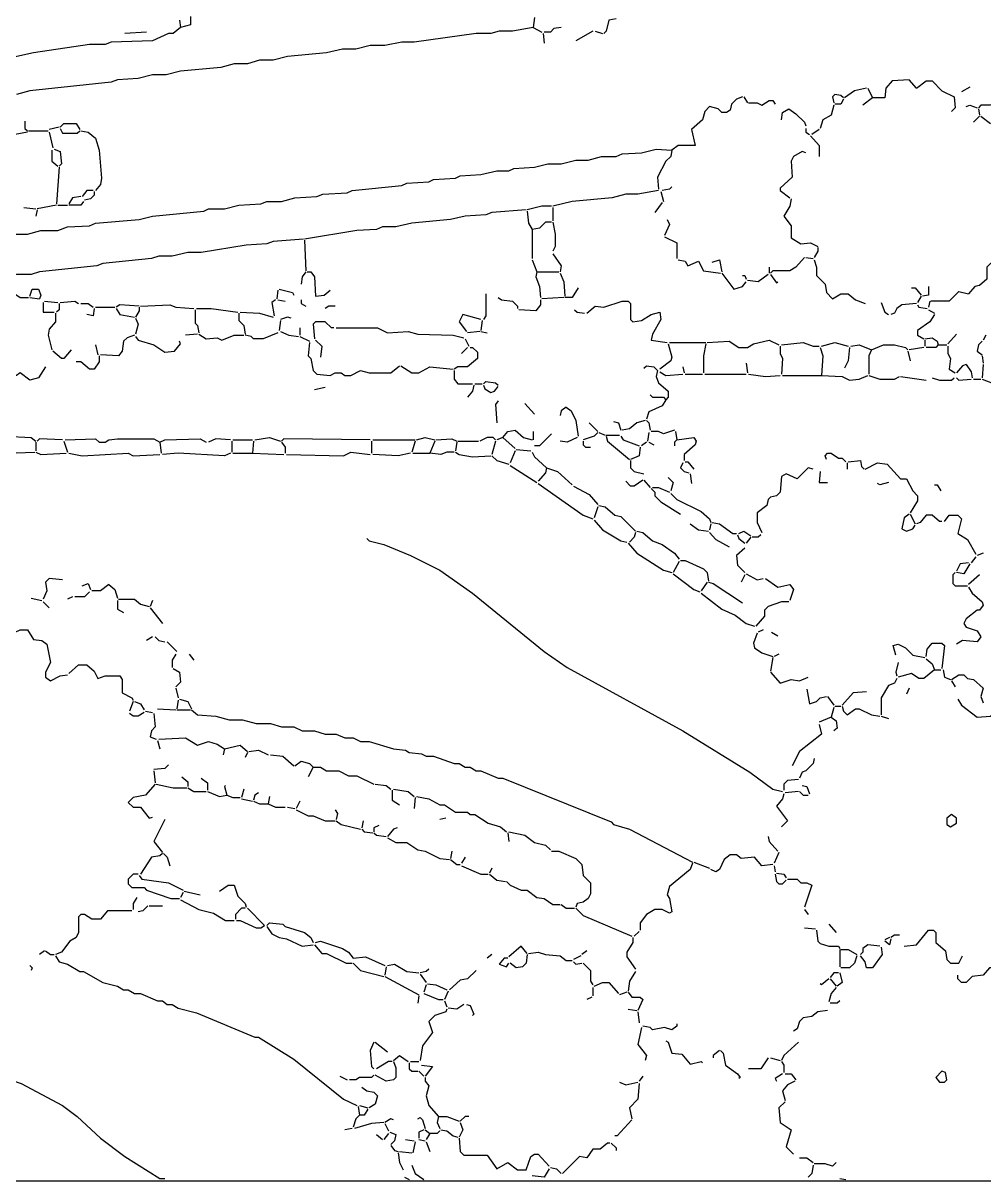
# Model space of a CAD drawing. Header units: millimetres. Extents: x 0 to 150953, y 0 to 85148.
# Drawn here: x 72177 to 95980, y 0 to 28669 of the extents above; entities that cross this region are included whole.
import ezdxf

# ---------------------------------------------------------------- set-up
doc = ezdxf.new("R2010")
doc.units = ezdxf.units.MM
doc.layers.add('ANNOTATION', color=3, linetype='Continuous')
doc.layers.add('LINEWORK', color=7, linetype='Continuous')

msp = doc.modelspace()

# ---------------------------------------------------------------- linework, layer by layer
at = {"layer": 'ANNOTATION'}
msp.add_lwpolyline([(0, 0), (150953, 0), (150953, 85148), (0, 85148)], close=True, dxfattribs=at)
at = {"layer": 'LINEWORK'}
for points in [[(76049, 28744), (76079, 28563)], [(76320, 28835), (76320, 28624), (76079, 28563)], [(84847, 28805), (84817, 28563)], [(86866, 28774), (86685, 28744), (86625, 28473), (86564, 28413)], [(76079, 28563), (75898, 28413), (75778, 28413), (75386, 28232), (74362, 28202), (74211, 28142), (73819, 28142), (72433, 27931), (71198, 27660), (70505, 27569), (70204, 27479), (69360, 27388), (68546, 27208), (68305, 27208), (66046, 26726), (63304, 26243), (62490, 26063), (62400, 25972)], [(84817, 28563), (84305, 28473), (83973, 28473), (83762, 28413), (83401, 28413), (81864, 28202), (81563, 28202), (81141, 28112), (80779, 28112), (80418, 28021), (80086, 28021), (79695, 27931), (78730, 27840), (78369, 27750), (78037, 27750), (77736, 27660), (77405, 27660), (77073, 27569), (76079, 27479), (75717, 27388), (75386, 27388), (75024, 27298), (74512, 27268), (74362, 27208), (72343, 26997), (72011, 26906)], [(75235, 28443), (74693, 28413)], [(84817, 28563), (85028, 28443)], [(85058, 28413), (85088, 28172)], [(85510, 28563), (85329, 28533), (85239, 28443), (85088, 28443)], [(86293, 28473), (85871, 28232)], [(86353, 28473), (86534, 28413)], [(94308, 27057), (94127, 27268), (93705, 27238), (93554, 27057), (93524, 26816), (93223, 26816)], [(94308, 27057), (94549, 27238), (94699, 27238), (94940, 26997), (95242, 26846), (95272, 26575), (95182, 26485)], [(101780, 27449), (100394, 27268), (100033, 27178), (99731, 27178), (99370, 27087), (99038, 27087), (98164, 26906), (97833, 26906), (97502, 26816), (96507, 26726), (96146, 26635), (95905, 26635), (95844, 26575)], [(93072, 27057), (92771, 26997), (92530, 26816)], [(93103, 27057), (93223, 26816)], [(95633, 27087), (95423, 26967)], [(89999, 26846), (89848, 26786), (89728, 26665), (89698, 26515), (89607, 26454), (89487, 26454), (89397, 26545), (89186, 26605), (89065, 26485), (89005, 26274), (88734, 26033), (88824, 25641), (88402, 25641), (88252, 25520)], [(90029, 26846), (90120, 26695)], [(90150, 26695), (90361, 26695), (90481, 26635), (90662, 26756), (90752, 26756), (90813, 26665)], [(92500, 26816), (92440, 26876), (92289, 26906), (92229, 26846), (92259, 26695)], [(92500, 26786), (92440, 26665), (92289, 26665)], [(93223, 26816), (92982, 26635)], [(90963, 26274), (90993, 26454), (91144, 26545), (91325, 26424), (91536, 26213), (91566, 26123)], [(92259, 26635), (92199, 26394), (91988, 26274), (91927, 26063)], [(95543, 26605), (95633, 26635), (95814, 26575)], [(95844, 26545), (95875, 26394)], [(72222, 26243), (72222, 26063), (72283, 26002)], [(73066, 26093), (72825, 26033)], [(73096, 26093), (73186, 26183), (73488, 26183), (73578, 26033)], [(95875, 26364), (95724, 26213)], [(95905, 26364), (96146, 26183)], [(72283, 25972), (71981, 25912), (71921, 25852)], [(72313, 26002), (72795, 26002)], [(72825, 25972), (72915, 25581)], [(73096, 26063), (73156, 25942), (73518, 25942), (73578, 26002)], [(73608, 26002), (73789, 25972), (73970, 25822), (74060, 25520), (74120, 24827), (74090, 24677), (73970, 24526)], [(91566, 26063), (91566, 25972), (91656, 25912)], [(91686, 25882), (91897, 25641), (91897, 25370)], [(91897, 26033), (91717, 25912)], [(71891, 23441), (72283, 23441), (72614, 23532), (73036, 23532), (73277, 23622), (73819, 23652), (73970, 23713), (75055, 23803), (75386, 23893), (76651, 24014), (76772, 24074), (77164, 24074), (77525, 24164), (78068, 24195), (78218, 24255), (78580, 24255), (78911, 24345), (79454, 24375), (79604, 24436), (80207, 24466), (80327, 24526), (81563, 24647), (81683, 24707), (82226, 24737), (82346, 24797), (82888, 24827), (83009, 24888), (83521, 24918), (83913, 25008), (84214, 25008), (84335, 25068), (84847, 25099), (85178, 25189), (85510, 25189), (85871, 25279), (86173, 25279), (86504, 25370), (86866, 25370), (87016, 25430), (87498, 25460), (87860, 25550), (88252, 25520)], [(72885, 25520), (72885, 25249), (73036, 25129)], [(72945, 25550), (73096, 25490), (73126, 25189), (73066, 25129)], [(88252, 25520), (88221, 25370), (88101, 25249), (87890, 24857), (87920, 24556)], [(91566, 25460), (91476, 25490), (91265, 25370), (91204, 25249), (91234, 24857), (90933, 24586), (90933, 24526), (91174, 24345)], [(73066, 25099), (73006, 24195)], [(73608, 24375), (73397, 24345), (73307, 24195)], [(73910, 24526), (73759, 24526), (73638, 24375)], [(73940, 24496), (73940, 24406), (73849, 24315), (73699, 24285)], [(87920, 24526), (87408, 24436), (87107, 24436), (86775, 24345), (85781, 24255), (85299, 24134)], [(87980, 24496), (88041, 24255)], [(88252, 24616), (88191, 24556), (88011, 24526)], [(72192, 24104), (72493, 24074)], [(73006, 24164), (72524, 24074)], [(73036, 24164), (73277, 24164)], [(73669, 24255), (73608, 24164), (73307, 24164)], [(85269, 24134), (85028, 24134), (84666, 24044)], [(85299, 24104), (85299, 23773)], [(88011, 24225), (87830, 23984)], [(91204, 24315), (91174, 24134), (91024, 23893), (91204, 23652), (91204, 23351), (91445, 23200), (91686, 23230), (91867, 23140)], [(72524, 24044), (72493, 23893)], [(84636, 24044), (83792, 23984), (83642, 23923), (83129, 23893), (82768, 23803), (81804, 23713), (81412, 23622), (81081, 23622), (80930, 23562), (80448, 23532), (79152, 23321)], [(84666, 24014), (84696, 23713), (84787, 23562)], [(88131, 23803), (88191, 23682), (88071, 23411)], [(85269, 23743), (85118, 23743), (84967, 23592), (84787, 23562)], [(84787, 23562), (84787, 22839)], [(85299, 23743), (85359, 23441), (85359, 23140), (85299, 23020)], [(79122, 23321), (78369, 23261), (78218, 23200), (77706, 23170), (76591, 22989), (76260, 22989), (75868, 22899), (75537, 22899), (75356, 22839), (74151, 22718), (74000, 22658), (72584, 22507), (72373, 22447), (72011, 22447), (71469, 22357), (71379, 22296)], [(79152, 23291), (79182, 22537)], [(88071, 23381), (88372, 23230), (88372, 22839)], [(96477, 23291), (96537, 23170), (96537, 22778), (96417, 22718), (96146, 22718), (96055, 22628), (96055, 22327), (95875, 22176), (95754, 22146), (95603, 21965)], [(85299, 22959), (85510, 22658), (85480, 22507)], [(91867, 23110), (91867, 23020), (91777, 22869)], [(84787, 22809), (84907, 22507)], [(88402, 22809), (88583, 22778), (88643, 22658), (88914, 22778)], [(88914, 22778), (89035, 22537), (89457, 22477)], [(89246, 22748), (89427, 22809), (89487, 22507)], [(91536, 22869), (91325, 22628), (91174, 22537), (90752, 22537), (90692, 22477)], [(91566, 22869), (91747, 22839)], [(91777, 22809), (91837, 22628), (91837, 22417), (92048, 22206), (92078, 21995), (92229, 21844), (92440, 21965), (92620, 21965), (92801, 21814), (93042, 21724)], [(79182, 22507), (79092, 22387), (79062, 22206)], [(79212, 22507), (79303, 22507), (79393, 22387), (79423, 21905), (79634, 21935), (79785, 22055)], [(84907, 22507), (84877, 22387), (84967, 22146), (84997, 21875)], [(84907, 22507), (85449, 22507)], [(85480, 22477), (85570, 22266), (85600, 21905)], [(89487, 22477), (89788, 22085), (89999, 22146), (90090, 22266)], [(89999, 22417), (90059, 22417), (90090, 22327)], [(90632, 22447), (90391, 22266), (90120, 22296)], [(90662, 22628), (90662, 22477)], [(90692, 22447), (90843, 22236), (90873, 22266)], [(72343, 21905), (72403, 22085), (72554, 22085), (72614, 21935), (72584, 21844)], [(78519, 22085), (78851, 21995), (78881, 21935)], [(85932, 22116), (85781, 21875), (85600, 21875)], [(94187, 22116), (94278, 22116), (94428, 21935)], [(94609, 22146), (94609, 21935)], [(71891, 22025), (72102, 21875), (72313, 21875)], [(72343, 21875), (72584, 21844)], [(78429, 21814), (78339, 21754), (78399, 21423)], [(78489, 22055), (78459, 21844)], [(78489, 21814), (78670, 21784)], [(79062, 21814), (79062, 21724), (79182, 21664)], [(83642, 21965), (83642, 21423), (83581, 21332)], [(83943, 21875), (84033, 21814), (84305, 21784), (84425, 21664), (84425, 21603)], [(84997, 21814), (84997, 21694), (84877, 21543), (84455, 21573)], [(85570, 21875), (85028, 21844)], [(94428, 21905), (94338, 21754)], [(94609, 21935), (94458, 21905)], [(95362, 22025), (95121, 21784), (94669, 21784)], [(95362, 22025), (95603, 21965)], [(72674, 21754), (72674, 21513), (72945, 21513)], [(72704, 21784), (73036, 21754)], [(73066, 21724), (73066, 21573), (73006, 21513)], [(73096, 21754), (73458, 21784), (73548, 21724)], [(73608, 21724), (73789, 21724), (73910, 21634)], [(73940, 21603), (73910, 21423), (73759, 21453)], [(73970, 21634), (74452, 21634)], [(75055, 21664), (74572, 21694), (74482, 21634)], [(74482, 21603), (74572, 21453), (74934, 21392)], [(75055, 21634), (75055, 21543), (74964, 21392)], [(75085, 21664), (75808, 21694), (75958, 21634), (76410, 21603)], [(76441, 21573), (76441, 21242), (76501, 21182), (76531, 21001)], [(76471, 21603), (76832, 21603), (77495, 21513)], [(77555, 21513), (78037, 21483), (78369, 21392)], [(79905, 21664), (79755, 21664), (79664, 21603)], [(85841, 21573), (85901, 21513), (86082, 21483)], [(86142, 21483), (86353, 21664), (86564, 21634), (87016, 21784), (87167, 21784), (87227, 21724), (87227, 21332), (87287, 21272), (87498, 21302), (87739, 21453), (87950, 21513), (87980, 21332), (87769, 20971), (87739, 20820), (88131, 20760)], [(93434, 21754), (93524, 21513), (93615, 21453)], [(94308, 21724), (93946, 21694), (93826, 21603), (93765, 21483), (93675, 21453)], [(94338, 21694), (94368, 21634), (94579, 21603)], [(94639, 21784), (94609, 21634)], [(94609, 21573), (94760, 21483)], [(72976, 21483), (72976, 21272), (72825, 21091), (72795, 20941), (72885, 20579)], [(74964, 21362), (75024, 21212), (74964, 20971)], [(77525, 21483), (77525, 21302), (77646, 21182), (77676, 20971)], [(78550, 21302), (78519, 21061)], [(78821, 21362), (78730, 21392), (78550, 21332)], [(79875, 21121), (79815, 21121), (79664, 21272), (79423, 21272), (79363, 21212), (79393, 20850)], [(83521, 21332), (83069, 21453), (82979, 21272)], [(82979, 21272), (83160, 21031)], [(83551, 21302), (83521, 21061)], [(94760, 21453), (94639, 21272), (94338, 21061), (94338, 20941), (94489, 20850)], [(74934, 20941), (74753, 20880), (74663, 20790), (74633, 20549), (74542, 20428), (74090, 20458)], [(76501, 20971), (76199, 20941)], [(76531, 20971), (76712, 20850), (76983, 20880), (77103, 20820), (77405, 20941), (77646, 20941)], [(78489, 21001), (78128, 20850), (77887, 20850), (77826, 20910), (77676, 20941)], [(78550, 21031), (78761, 20941), (79002, 20910)], [(79032, 21121), (79032, 20941)], [(79936, 21121), (80960, 21121), (81201, 21001), (81713, 21031), (81954, 20971), (82828, 20941), (83099, 20880)], [(83491, 21031), (83190, 21001)], [(83521, 21031), (83672, 21001)], [(95302, 20971), (95091, 20730)], [(96025, 20941), (95965, 20820)], [(73970, 20699), (74030, 20458)], [(74964, 20910), (75024, 20820), (75416, 20699), (75687, 20519), (75928, 20549), (76079, 20730), (76049, 20790)], [(79032, 20910), (79273, 20790)], [(79273, 20760), (79243, 20428), (79303, 20368), (79363, 20067), (79454, 19976), (79785, 19946), (79905, 20006), (80056, 20006), (80147, 19946), (80297, 19946), (80538, 20067), (80749, 20006), (81291, 20006), (81502, 20187)], [(79423, 20820), (79574, 20669), (79544, 20398)], [(83129, 20850), (83220, 20669)], [(88161, 20730), (88252, 20398), (88221, 20308), (87950, 20097)], [(88191, 20760), (89095, 20760)], [(89095, 20730), (89035, 20428), (89035, 20006)], [(89125, 20760), (89668, 20790), (89909, 20639), (90120, 20639), (90270, 20730), (90662, 20820), (90903, 20699)], [(90933, 20669), (90933, 20489), (90993, 20368), (90963, 19976)], [(90963, 20699), (91506, 20760), (91747, 20669), (91897, 20669)], [(91958, 20669), (92289, 20760), (92620, 20669)], [(92681, 20669), (92892, 20699), (93193, 20579)], [(93193, 20579), (93494, 20699), (93765, 20699), (94037, 20639), (94097, 20579)], [(94519, 20850), (94699, 20880), (94820, 20790), (94850, 20699)], [(94519, 20820), (94519, 20669)], [(94850, 20699), (94790, 20639), (94549, 20639)], [(94850, 20699), (95061, 20699)], [(95091, 20669), (95091, 20489), (95151, 20368), (95121, 20097), (95272, 20006)], [(95935, 20790), (95844, 20699), (95814, 20549), (95935, 20458)], [(73367, 20579), (73186, 20368), (73126, 20368), (72915, 20549)], [(74060, 20428), (74060, 20278), (73940, 20097), (73819, 20097), (73608, 20278), (73488, 20278)], [(83250, 20639), (83310, 20639), (83431, 20519), (83431, 20368), (83190, 20157), (82949, 20157), (82858, 20097)], [(83190, 20639), (83039, 20489)], [(91927, 20639), (91988, 20428), (91958, 19946)], [(92651, 20639), (92620, 20308), (92530, 20127)], [(93193, 20579), (93133, 20428), (93133, 19976)], [(94097, 20549), (94157, 20308)], [(94489, 20639), (94127, 20579)], [(95935, 20428), (95965, 20248)], [(72734, 20157), (72554, 19886), (72343, 19826), (72102, 20006), (72011, 19946), (71800, 19916), (71620, 19946)], [(81533, 20187), (81804, 20006), (81984, 20006), (82256, 20157), (82828, 20097)], [(87559, 20127), (87619, 20187), (87800, 20157), (87890, 20067)], [(88523, 20157), (88553, 20006)], [(90090, 20248), (90120, 20006)], [(95543, 20217), (95453, 20187), (95302, 20006)], [(95543, 20217), (95664, 20037), (95694, 19886)], [(95965, 20217), (95935, 19886)], [(82858, 20067), (82858, 19856), (82949, 19735), (83310, 19735)], [(83581, 19735), (83642, 19796), (83883, 19765), (83943, 19705)], [(87890, 20067), (87860, 19916), (87920, 19765), (88161, 19555), (88161, 19404), (88101, 19344)], [(87950, 20037), (88101, 19946), (88523, 19976)], [(88583, 19976), (89005, 19976)], [(89065, 19976), (90090, 19976)], [(90150, 19976), (90572, 19916), (90933, 19946)], [(90993, 19946), (91958, 19946)], [(91958, 19946), (92470, 19916), (92651, 19826), (92892, 19856), (93103, 19946)], [(93133, 19946), (93404, 19856), (93765, 19856), (93886, 19916)], [(93916, 19916), (94549, 19826)], [(94699, 19886), (94880, 19826), (95182, 19826), (95242, 19886)], [(95302, 19886), (95362, 19826), (95664, 19856)], [(95724, 19856), (95905, 19856)], [(95935, 19856), (96326, 19705), (96447, 19765)], [(79664, 19645), (79393, 19585)], [(83340, 19705), (83310, 19555), (83190, 19404)], [(83370, 19735), (83551, 19735)], [(83581, 19705), (83612, 19615), (83762, 19524), (83853, 19555), (83943, 19675)], [(83943, 19314), (83883, 19223), (83913, 18771)], [(84606, 19253), (84847, 18982)], [(88101, 19344), (88011, 19193), (87679, 19042), (87619, 18862)], [(87709, 19464), (87769, 19404), (88041, 19404), (88101, 19344)], [(85630, 19163), (85510, 19072), (85480, 18952)], [(85630, 19163), (85751, 19072), (85871, 18831), (85932, 18440)], [(86203, 18771), (86414, 18560)], [(86805, 18801), (86926, 18771), (86986, 18590)], [(87589, 18831), (87378, 18771), (87197, 18621), (87016, 18590)], [(87619, 18831), (87679, 18771), (87709, 18590)], [(71740, 18440), (72373, 18410), (72493, 18319)], [(73156, 18349), (72584, 18379), (72524, 18319)], [(73217, 18349), (73970, 18379), (74060, 18289), (74211, 18289), (74301, 18349), (74512, 18379), (75416, 18379), (75567, 18289)], [(75567, 18289), (75687, 18349), (76561, 18379), (76712, 18289)], [(77314, 18349), (76953, 18379), (76772, 18289)], [(77375, 18349), (77857, 18349)], [(77917, 18349), (78278, 18410), (78550, 18319)], [(80779, 18349), (78640, 18379), (78580, 18319)], [(80840, 18349), (81894, 18349)], [(81924, 18349), (82135, 18410), (82376, 18349)], [(82406, 18349), (82798, 18379), (82919, 18319)], [(83883, 18349), (83822, 18410), (83672, 18410), (83491, 18319)], [(84063, 18410), (83913, 18349)], [(84063, 18410), (84184, 18560), (84365, 18590), (84576, 18410), (84787, 18349)], [(84063, 18410), (84365, 18138)], [(84817, 18560), (84817, 18349)], [(85269, 18500), (84967, 18199), (84847, 18199)], [(85901, 18410), (85660, 18289), (85480, 18319)], [(86414, 18530), (86323, 18440), (86052, 18349)], [(86444, 18530), (86594, 18470)], [(86625, 18470), (86956, 18470)], [(86625, 18440), (86655, 18319), (87197, 17867)], [(86986, 18440), (87046, 18349), (87438, 18199)], [(87679, 18530), (87649, 18319)], [(88312, 18590), (88041, 18500), (87920, 18560), (87739, 18560)], [(88372, 18349), (88312, 18289), (88312, 18199)], [(88342, 18560), (88372, 18349)], [(88372, 18349), (88794, 18410), (88854, 18319), (88824, 18229), (88553, 17988), (88553, 17837)], [(71680, 18078), (71770, 18018), (72463, 18048)], [(72493, 18289), (72493, 18078)], [(73186, 18319), (73277, 18048)], [(75567, 18289), (75597, 18018)], [(77344, 18319), (77344, 18048)], [(77887, 18319), (77857, 18018)], [(78580, 18289), (78670, 18169), (78670, 18018)], [(80809, 18319), (80809, 18018)], [(81894, 18319), (81804, 18048)], [(82376, 18319), (82256, 18018)], [(82919, 18289), (82888, 18078)], [(82949, 18319), (83461, 18319)], [(83883, 18319), (83792, 17988)], [(84365, 18078), (84244, 17777)], [(84395, 18108), (84756, 18078)], [(86052, 18319), (86052, 18229), (86112, 18169), (86233, 18169)], [(87468, 18169), (87438, 17958), (87227, 17867)], [(87619, 18289), (87498, 18199)], [(87679, 18289), (87800, 18229)], [(72493, 18048), (72614, 17988), (73247, 18018)], [(73307, 18018), (73638, 17958), (74783, 18018), (74904, 17958), (75567, 17988)], [(77314, 18018), (77164, 17958), (76019, 18018), (75627, 17988)], [(77375, 18018), (77857, 18018)], [(77857, 18018), (78640, 17988)], [(78700, 17988), (80116, 17958), (80297, 18048), (80779, 17988)], [(81774, 18018), (81472, 17958), (80840, 17988)], [(81834, 18018), (82256, 18018)], [(82858, 18048), (82677, 18048), (82527, 17988), (82256, 18018)], [(82888, 18048), (82979, 17988), (83310, 17928), (83762, 17958)], [(83792, 17958), (83913, 17837), (84214, 17747)], [(84787, 18048), (84847, 17928), (85148, 17656)], [(87227, 17837), (87227, 17656), (87318, 17566), (87559, 17506)], [(88523, 17777), (88462, 17656), (88553, 17566), (88673, 17536)], [(88583, 17807), (88643, 17807), (88794, 17626)], [(92078, 17867), (92048, 17958), (92108, 18018), (92199, 18018), (92379, 17897), (92470, 17897), (92560, 17807)], [(92590, 17777), (92590, 17626)], [(92620, 17807), (92922, 17837), (92952, 17686), (93012, 17626)], [(93042, 17626), (93344, 17777), (93585, 17747), (93916, 17385), (94067, 17385), (94217, 17084), (94338, 16963), (94338, 16843), (94157, 16542)], [(84244, 17717), (84907, 17295)], [(85148, 17656), (85118, 17536), (84937, 17325)], [(85148, 17656), (85419, 17566), (85781, 17235)], [(88704, 17506), (88734, 17265)], [(91747, 17626), (91626, 17656), (91355, 17385), (91084, 17506), (90963, 17445), (90933, 17054), (90843, 16963), (90692, 16933), (90632, 16873), (90602, 16722), (90361, 16542), (90361, 16300), (90481, 16059)], [(91927, 17566), (91897, 17295)], [(84937, 17265), (86052, 16481), (86293, 16391)], [(85811, 17204), (86203, 16993), (86414, 16752)], [(87528, 17355), (87318, 17204), (87227, 17204), (87107, 17325)], [(87559, 17355), (87709, 17174)], [(88161, 17415), (88282, 17295), (88221, 17084)], [(91897, 17295), (92108, 17295)], [(93615, 17295), (93404, 17235), (93344, 17265)], [(94760, 17235), (94820, 17235), (94910, 17084)], [(87739, 17144), (87830, 17054), (87830, 16963), (87980, 16813), (88462, 16511)], [(87769, 17174), (87920, 17174), (88191, 17054)], [(88221, 17024), (88372, 16873), (88975, 16572), (89186, 16391), (89216, 16300)], [(86414, 16692), (86323, 16421)], [(86444, 16722), (86594, 16692), (86835, 16481), (86986, 16451), (87348, 16090)], [(86323, 16361), (86534, 16120), (86986, 15849), (87137, 15818)], [(94127, 16511), (94006, 16421), (93946, 16150), (94067, 16090), (94217, 16150), (94278, 16240)], [(94157, 16511), (94278, 16270)], [(94940, 16331), (94880, 16331), (94699, 16481), (94549, 16481), (94398, 16300), (94308, 16270)], [(95001, 16331), (95121, 16481), (95332, 16481), (95423, 16391), (95332, 16029), (95573, 15879), (95784, 15517)], [(87348, 16059), (87318, 15939), (87197, 15818)], [(87378, 16090), (87528, 16059), (87769, 15849), (88011, 15758), (88312, 15547), (88432, 15397)], [(88704, 16270), (88914, 16120), (89155, 16090)], [(89216, 16270), (89186, 16120)], [(89186, 16059), (89336, 15879), (89668, 15698)], [(89246, 16300), (89427, 16270), (89758, 16029), (89848, 16029)], [(89909, 16029), (90029, 16090), (90210, 15969)], [(80689, 15909), (80749, 15849), (81111, 15758), (81774, 15487), (82497, 15125), (83310, 14553), (85088, 13107), (85660, 12715), (88523, 11148), (90180, 10124), (90752, 9702), (90993, 9642)], [(87167, 15788), (87378, 15547), (88041, 15125), (88252, 15065)], [(89879, 15999), (89909, 15909), (90059, 15788)], [(90210, 15939), (90090, 15788)], [(90451, 15999), (90391, 15939), (90240, 15939)], [(90059, 15668), (89848, 15487), (89879, 15246), (90059, 15065)], [(95965, 15547), (95814, 15487)], [(88432, 15336), (88282, 15065)], [(88462, 15366), (88583, 15366), (89035, 15156), (89125, 15065), (89155, 14854)], [(95603, 15306), (95392, 15276), (95302, 15095)], [(95633, 15276), (95483, 15035), (95302, 15065)], [(95784, 15457), (95664, 15306)], [(73156, 14884), (72825, 14914), (72734, 14824), (72765, 14613), (72674, 14402)], [(88282, 15035), (88794, 14643), (88945, 14583)], [(90059, 15005), (89969, 14824)], [(90090, 15035), (90361, 14884), (90511, 14914)], [(90572, 14914), (90873, 14704), (91174, 14764), (91265, 14643), (91174, 14372)], [(95272, 15065), (95212, 15005), (95212, 14794), (95272, 14734), (95573, 14734)], [(95875, 15005), (95603, 14764)], [(73638, 14734), (73789, 14794), (73849, 14643)], [(74301, 14764), (74090, 14613), (73879, 14613)], [(74301, 14764), (74452, 14643), (74512, 14432)], [(89125, 14824), (88975, 14613)], [(89155, 14824), (89276, 14794), (89999, 14312)], [(95603, 14704), (95694, 14553), (95935, 14342), (95965, 14252), (95875, 14131), (95814, 14131), (95543, 13920), (95483, 13800), (95543, 13709), (95814, 13619), (95905, 13468), (95814, 13348), (95453, 13378), (95302, 13287)], [(72373, 14432), (72644, 14372)], [(72674, 14342), (72825, 14191)], [(73397, 14463), (73277, 14402)], [(73819, 14583), (73699, 14463), (73458, 14463)], [(74512, 14372), (74512, 14161), (74663, 14071)], [(74542, 14402), (74934, 14402), (75085, 14282), (75296, 14221)], [(75386, 14372), (75326, 14221)], [(88975, 14553), (89487, 14161), (89818, 14011), (90090, 13800), (90300, 13739)], [(91144, 14342), (90963, 14342), (90632, 14221), (90541, 14131), (90541, 13980), (90331, 13739)], [(75326, 14191), (75627, 13800)], [(71680, 13830), (71800, 13800), (71981, 13589), (72102, 13649), (72283, 13649), (72433, 13408)], [(90361, 13559), (90270, 13318), (90300, 13197), (90481, 13077), (90752, 12986)], [(90511, 13649), (90391, 13589)], [(90722, 13589), (90873, 13498)], [(72433, 13408), (72644, 13378), (72765, 13287), (72855, 12835), (72734, 12594), (72734, 12474), (72855, 12384), (73096, 12504), (73277, 12534)], [(75386, 13468), (75235, 13378)], [(75446, 13468), (75537, 13378), (75687, 13348)], [(75748, 13348), (75989, 13107)], [(93796, 13016), (93735, 13257), (93856, 13287), (94037, 13197), (94217, 13016), (94519, 12956)], [(94549, 12986), (94579, 13167), (94699, 13318), (94940, 13318), (95001, 13257), (94940, 12685)], [(75958, 13046), (75868, 12896), (75868, 12715)], [(76290, 13046), (76410, 12896)], [(90752, 12956), (90692, 12625)], [(90903, 13046), (90783, 12986)], [(94549, 12926), (94699, 12805), (94760, 12655)], [(73307, 12564), (73548, 12775), (73759, 12775), (73940, 12625), (74030, 12444), (74211, 12504), (74572, 12504), (74633, 12414), (74633, 12082)], [(75898, 12685), (76049, 12594), (76079, 12353), (75958, 12233)], [(93856, 12835), (93796, 12594), (93826, 12504)], [(94760, 12655), (94489, 12444), (94368, 12444), (94187, 12564), (93856, 12474)], [(94760, 12655), (94910, 12655)], [(94971, 12655), (95001, 12474), (95151, 12414)], [(90692, 12594), (90933, 12323), (91204, 12414), (91415, 12384), (91626, 12474)], [(93826, 12444), (93765, 12323), (93615, 12263), (93434, 11962), (93434, 11540)], [(95182, 12414), (95362, 12534), (95483, 12534), (95573, 12444), (95724, 12414), (95965, 12203), (95905, 11992), (95965, 11841)], [(95182, 12384), (95272, 12233)], [(74633, 12082), (74874, 11962), (74904, 11901)], [(75958, 12203), (76019, 11962)], [(91596, 12173), (91656, 11811), (91837, 11871), (91927, 11962), (92078, 11992)], [(93072, 12112), (92741, 12082), (92470, 11781)], [(94127, 12203), (94067, 12052)], [(74904, 11871), (74813, 11630)], [(74934, 11871), (75085, 11811), (75175, 11660)], [(76019, 11901), (75989, 11691)], [(76049, 11932), (76260, 11871), (76350, 11691)], [(92108, 11992), (92259, 11781)], [(95332, 11932), (95423, 11781), (95814, 11480), (96146, 11510), (96236, 11600)], [(75175, 11600), (75024, 11510), (74904, 11510), (74813, 11570)], [(75205, 11630), (75386, 11600)], [(75416, 11570), (75446, 11239), (75356, 11148), (75326, 10998), (75476, 10937)], [(75506, 11691), (75958, 11660)], [(75989, 11660), (76320, 11660)], [(76350, 11660), (76501, 11540), (76953, 11510), (77284, 11419), (77616, 11419), (77947, 11329), (78309, 11329), (78580, 11239), (78881, 11239), (79092, 11148), (79393, 11148), (79664, 11058), (79936, 11058), (80147, 10967), (80357, 10967), (80538, 10877), (80749, 10877), (81352, 10696), (81653, 10666), (81743, 10606), (82045, 10576), (82165, 10515), (82346, 10515), (82858, 10335), (82979, 10335), (83129, 10244), (83250, 10244), (83401, 10154), (83521, 10154), (83943, 9973), (84063, 9973), (86745, 8888), (86805, 8828), (87197, 8708), (88764, 7894)], [(92199, 11480), (91897, 11359)], [(92259, 11721), (92199, 11480)], [(92199, 11480), (92319, 11389), (92349, 11208), (92259, 11148)], [(92289, 11751), (92440, 11751)], [(92470, 11751), (92500, 11630), (92590, 11540)], [(92590, 11540), (92801, 11691), (92892, 11691), (93193, 11540), (93404, 11510)], [(93434, 11510), (93615, 11450)], [(91897, 11299), (91958, 11058), (91415, 10636), (91234, 10274)], [(75506, 10907), (75567, 10696)], [(75537, 10937), (76199, 10967), (76501, 10787), (76772, 10877), (76983, 10817), (77164, 10696)], [(77164, 10696), (77133, 10546)], [(77164, 10696), (77555, 10787), (77736, 10636)], [(77766, 10636), (78007, 10666), (78248, 10546)], [(77736, 10606), (77676, 10485)], [(78309, 10546), (78610, 10515), (78881, 10274)], [(78911, 10274), (79062, 10395), (79273, 10335), (79363, 10244)], [(91777, 10455), (91747, 10335), (91566, 10154), (91476, 10124), (91415, 9973)], [(75778, 10305), (75687, 10214), (75416, 10184)], [(75416, 10154), (75446, 9853)], [(79363, 10244), (79243, 10003)], [(79363, 10244), (79544, 10244), (79695, 10154), (79996, 10154), (80237, 10033), (80448, 10033), (80870, 9822)], [(75446, 9822), (75205, 9551), (74904, 9491), (74783, 9371), (74904, 9250), (75085, 9250), (75296, 8979), (75386, 9009)], [(75476, 9822), (75898, 9732), (76230, 9732)], [(76109, 10003), (76260, 9883), (76260, 9762)], [(76591, 9973), (76742, 9853), (76742, 9672)], [(77194, 9792), (77164, 9762), (77224, 9551)], [(80900, 9822), (81171, 9792), (81291, 9702)], [(91385, 9943), (91114, 9913), (91024, 9822), (91024, 9672)], [(91476, 9792), (91596, 9762), (91656, 9581)], [(76260, 9732), (76410, 9642), (76712, 9642)], [(76742, 9642), (77043, 9521), (77224, 9551)], [(77224, 9551), (77375, 9491), (77555, 9491)], [(77646, 9702), (77585, 9491)], [(77585, 9461), (77857, 9401)], [(78007, 9612), (77917, 9551), (77887, 9431)], [(78278, 9521), (78248, 9340)], [(81322, 9672), (81322, 9431), (81502, 9310)], [(81352, 9702), (81713, 9642), (81864, 9521)], [(81894, 9491), (81864, 9220)], [(81924, 9521), (82226, 9461), (82497, 9310), (82617, 9310), (82888, 9129), (83190, 9129), (83250, 9069), (83370, 9069), (83702, 8858), (84003, 8768), (84154, 8647)], [(91024, 9581), (90993, 9461), (90843, 9280), (91114, 8919), (90963, 8768)], [(91385, 9642), (91054, 9612)], [(91415, 9642), (91506, 9551), (91626, 9551)], [(77887, 9401), (78037, 9340), (78248, 9340)], [(78248, 9340), (78429, 9250), (78670, 9250)], [(78730, 9250), (78911, 9220)], [(79032, 9401), (78941, 9220)], [(78941, 9190), (79243, 9039), (79363, 9039), (79664, 8919), (79905, 8919)], [(79905, 9190), (79966, 9099), (79936, 8949)], [(75687, 8949), (75416, 8406), (75627, 8135)], [(79936, 8919), (80056, 8828), (80538, 8708)], [(80598, 8919), (80568, 8738)], [(82647, 8979), (82497, 8949)], [(80568, 8708), (80629, 8647), (80840, 8617)], [(80990, 8798), (80870, 8738), (80870, 8647)], [(80870, 8617), (80930, 8557), (81171, 8527)], [(81442, 8738), (81352, 8708), (81201, 8527)], [(84184, 8617), (84214, 8406)], [(84214, 8647), (84606, 8557), (84847, 8376), (85118, 8316), (85239, 8195)], [(81201, 8497), (81412, 8376), (81683, 8376), (81954, 8195), (82135, 8165), (82497, 7985), (82738, 7954)], [(90632, 8527), (90662, 8406), (90873, 8165)], [(75627, 8105), (75567, 8045), (75356, 8015), (75085, 7593)], [(75657, 8105), (75748, 8015), (75808, 7804)], [(82798, 8165), (82768, 7985)], [(85269, 8165), (85449, 8165), (85871, 7985), (86022, 7834), (86052, 7563), (86233, 7382), (86233, 7111), (86173, 6990), (86052, 6900), (85901, 6870), (85871, 6779)], [(90752, 7834), (90481, 7804), (90300, 8015), (89969, 7985), (89848, 8075), (89698, 8075), (89547, 7954), (89427, 7713), (89336, 7653), (89216, 7713)], [(90903, 8135), (90783, 7864)], [(82768, 7954), (82919, 7834), (83009, 7834)], [(83129, 8015), (83039, 7864)], [(83039, 7804), (83521, 7593), (83702, 7593)], [(83792, 7743), (83732, 7623)], [(88764, 7864), (88704, 7713), (88191, 7292), (88131, 7081), (88191, 6990), (88252, 6659), (88191, 6629), (88011, 6719), (87830, 6719), (87619, 6599), (87468, 6388), (87468, 6207)], [(88794, 7894), (89186, 7743)], [(90783, 7804), (90813, 7653)], [(75024, 7593), (74904, 7593), (74783, 7472), (74783, 7352), (74874, 7261), (75175, 7261), (75235, 7201), (75838, 6990), (76049, 6990)], [(75055, 7563), (75115, 7472), (75778, 7382), (76139, 7201)], [(83732, 7593), (83913, 7442), (84124, 7412)], [(90813, 7593), (90843, 7412), (90903, 7352), (90993, 7352), (91084, 7442)], [(90843, 7623), (91024, 7593), (91084, 7502)], [(91114, 7472), (91355, 7472), (91445, 7382), (91596, 7382), (91717, 7322), (91536, 6779)], [(76169, 7171), (76561, 7081)], [(77043, 7171), (77254, 7322), (77405, 7322), (77495, 7050), (77676, 6870), (77706, 6779)], [(84154, 7412), (84244, 7322), (84515, 7201), (84666, 7201), (84907, 7020), (85088, 6990), (85299, 6840), (85480, 6840)], [(74994, 7020), (74904, 6870), (74904, 6719)], [(76139, 7141), (76079, 7020)], [(76079, 6960), (76531, 6719), (76892, 6629), (77194, 6448), (77405, 6448)], [(74874, 6689), (74271, 6689), (74090, 6478), (73879, 6478), (73699, 6599), (73608, 6599), (73548, 6538), (73548, 6147), (73488, 6026), (73337, 5936), (73126, 5664), (72976, 5604)], [(75265, 6809), (75145, 6689), (75024, 6659)], [(75296, 6809), (75627, 6809)], [(77676, 6749), (77585, 6749), (77435, 6599), (77435, 6478)], [(77736, 6749), (78158, 6327)], [(85510, 6840), (85630, 6749), (85841, 6749)], [(85871, 6749), (86052, 6568), (87257, 6056)], [(91536, 6719), (91626, 6599)], [(77465, 6448), (77555, 6448), (77947, 6267), (78068, 6267), (78158, 6327)], [(78218, 6327), (78278, 6388), (78610, 6357), (78670, 6297), (79152, 6147), (79303, 6026), (79363, 5906)], [(92138, 6357), (92319, 6147)], [(78218, 6297), (78339, 6116), (78519, 6026), (78700, 5996), (79092, 5815), (79363, 5845)], [(87287, 6026), (87287, 5906), (87137, 5664), (87137, 5544), (87348, 5243)], [(87438, 6177), (87318, 6056)], [(91536, 6267), (91807, 6237)], [(91837, 6207), (91867, 5936), (91927, 5875), (92138, 5815), (92379, 5815), (92410, 5755)], [(93645, 6026), (93524, 5966)], [(93886, 6086), (93765, 6086), (93675, 6026)], [(94006, 5815), (94308, 5845), (94609, 6207), (94730, 6207), (94790, 6147), (94790, 5906), (95031, 5695), (95061, 5484), (95151, 5393), (95362, 5393), (95453, 5574)], [(79393, 5845), (79574, 5634), (79695, 5634), (80177, 5393), (80327, 5393)], [(79423, 5906), (79544, 5936), (80086, 5755), (80237, 5664), (80357, 5514)], [(84666, 5634), (84515, 5815), (84214, 5544)], [(93404, 5815), (93103, 5845), (92982, 5755), (92982, 5664), (92922, 5604)], [(93434, 5785), (93464, 5604), (93223, 5273), (93072, 5273), (93042, 5423), (92922, 5574)], [(93675, 5996), (93645, 5845), (93524, 5936)], [(72704, 5695), (72584, 5604)], [(72734, 5695), (72855, 5604), (72945, 5604)], [(72976, 5574), (73066, 5423), (73277, 5363), (73578, 5182), (73669, 5182), (74151, 4911), (74512, 4821), (74663, 4730), (74783, 4730), (74934, 4640), (75085, 4640), (75506, 4459), (75627, 4459), (75748, 4369), (75868, 4369), (76019, 4278), (76471, 4158), (77917, 3555), (78007, 3555), (78881, 3013), (80116, 2019), (80448, 1868)], [(80357, 5514), (80659, 5544), (81141, 5333)], [(83792, 5604), (83672, 5514)], [(84184, 5514), (84094, 5514), (83973, 5363), (84154, 5303), (84214, 5393)], [(84666, 5604), (84636, 5393), (84546, 5303), (84395, 5273), (84244, 5393)], [(84696, 5634), (84937, 5664), (85118, 5604), (85480, 5574), (85630, 5454), (85781, 5454)], [(85992, 5574), (85811, 5484)], [(86142, 5695), (86022, 5604)], [(92410, 5725), (92410, 5303)], [(92440, 5725), (92620, 5725), (92831, 5604)], [(92831, 5574), (92771, 5393), (92651, 5273), (92440, 5273)], [(72343, 5333), (72403, 5273), (72373, 5213)], [(80357, 5393), (80538, 5213), (81111, 5062)], [(81171, 5303), (81141, 5092)], [(81201, 5333), (81382, 5363), (81683, 5182), (81984, 5152)], [(82226, 5243), (82165, 5182), (82015, 5152)], [(83401, 5213), (83190, 5002), (83009, 4971), (82738, 4730)], [(85811, 5423), (85871, 5363), (86022, 5393)], [(86052, 5393), (86233, 5213), (86233, 4941), (86293, 4851)], [(87348, 5182), (87197, 4941), (87167, 4700)], [(96748, 5182), (96477, 5122), (96266, 5273), (96116, 5273), (95965, 5092), (95694, 5062), (95543, 4911), (95423, 4911), (95332, 5002), (95332, 5092)], [(81141, 5062), (81984, 4610)], [(82015, 5122), (82165, 4911)], [(82195, 4881), (82406, 4851), (82677, 4730)], [(86323, 4821), (86534, 4911), (86685, 4911), (86926, 4640)], [(92138, 5002), (91958, 4851), (91927, 4881)], [(92379, 5152), (92259, 5152), (92169, 5032)], [(92169, 5002), (92319, 4821)], [(92410, 5152), (92470, 4911), (92349, 4821)], [(82165, 4851), (82105, 4670)], [(82105, 4640), (82467, 4489), (82587, 4489)], [(82708, 4700), (82617, 4489)], [(86293, 4791), (86293, 4580)], [(87137, 4670), (86956, 4610)], [(87167, 4670), (87257, 4550), (87468, 4550), (87528, 4489), (87408, 4218)], [(92319, 4791), (92199, 4640), (92138, 4429)], [(81984, 4580), (81954, 4399)], [(82617, 4459), (82677, 4309)], [(83099, 4369), (82919, 4248), (82708, 4278)], [(83160, 4369), (83250, 4339), (83340, 4128), (83310, 4098)], [(86263, 4550), (86142, 4489)], [(92410, 4459), (92349, 4399), (92169, 4399)], [(82677, 4248), (82647, 4188), (82376, 4098), (82226, 3947), (82316, 3676), (82075, 3344), (82015, 2983)], [(87167, 4248), (87378, 4218)], [(87408, 4188), (87438, 3917)], [(91717, 4068), (91506, 4037), (91415, 3947), (91355, 3766), (91265, 3706)], [(92108, 4218), (91867, 4188), (91717, 4068)], [(87498, 3796), (87408, 3375), (87619, 3103), (87589, 2983)], [(88372, 3887), (88372, 3827), (88252, 3736), (88071, 3796), (87769, 3736), (87709, 3796), (87528, 3827)], [(88101, 3465), (88161, 3435), (88252, 3164), (88493, 3134), (88704, 2893), (88975, 2953), (89005, 2923)], [(80870, 3435), (80779, 3224), (80809, 2832), (80870, 2772)], [(80900, 3435), (81201, 3194)], [(89427, 3224), (89276, 3103), (89276, 3043)], [(89457, 3224), (89517, 3164), (89577, 2862), (89879, 2651), (89939, 2561), (89909, 2531)], [(91385, 3435), (91024, 3103), (90963, 2983)], [(81352, 2953), (81412, 2802), (81412, 2561), (81352, 2501), (81171, 2471), (80900, 2621)], [(81322, 2953), (81231, 2953), (80930, 2772)], [(81352, 2983), (81502, 3103), (81713, 2953)], [(81743, 2923), (81743, 2772), (81804, 2712), (81954, 2712)], [(81774, 2953), (81984, 2953)], [(90632, 3043), (90451, 2772), (90150, 2772)], [(90692, 3043), (90933, 2983)], [(90963, 2953), (91024, 2862), (91024, 2682)], [(69330, 1717), (69450, 1778), (69601, 1778), (69872, 1928), (70023, 1958), (70445, 2320), (70716, 2471), (71168, 2621), (71529, 2621), (72132, 2410), (73156, 1868), (73518, 1597), (74090, 1055), (74693, 603), (75567, 60), (75687, 60)], [(80026, 2591), (80207, 2501)], [(80870, 2621), (80809, 2561), (80508, 2561), (80418, 2501), (80267, 2501)], [(81984, 2712), (82105, 2591)], [(82045, 2862), (82316, 2832), (82135, 2591)], [(87528, 2591), (87438, 2471)], [(90993, 2651), (90813, 2531), (90843, 2471)], [(91054, 2651), (91204, 2651), (91325, 2501)], [(80568, 2320), (80689, 2230), (80870, 2200), (80960, 2109), (80900, 1898), (80749, 1808)], [(82135, 2561), (82135, 2471), (82226, 2350), (82165, 2109), (82226, 1868), (82467, 1597)], [(86956, 2441), (87107, 2380), (87408, 2441)], [(87438, 2410), (87408, 2019), (87197, 1808), (87257, 1537)], [(91295, 2471), (91114, 2380), (90993, 2230), (91054, 1989)], [(80478, 1838), (80508, 1627)], [(80508, 1868), (80719, 1808)], [(80719, 1778), (80629, 1627), (80508, 1627)], [(91054, 1958), (90903, 1808), (90933, 1446), (91204, 1265), (91084, 844), (91265, 663)], [(80508, 1627), (80418, 1537), (80357, 1326)], [(81111, 1446), (80809, 1416), (80388, 1296)], [(81352, 1507), (81291, 1537), (81141, 1446)], [(81954, 1537), (82015, 1567), (82075, 1507), (82135, 1296)], [(82467, 1597), (82436, 1446), (82497, 1296)], [(82467, 1597), (82677, 1597), (82979, 1476)], [(83009, 1446), (83069, 1265), (82979, 1085)], [(83220, 1597), (83129, 1597), (83009, 1476)], [(87257, 1507), (86896, 1115), (86835, 1115)], [(80327, 1296), (80147, 1265)], [(81231, 1175), (81111, 1024)], [(81141, 1416), (81231, 1235)], [(81261, 1205), (81412, 1145), (81382, 994), (81291, 904)], [(82105, 1265), (81984, 1205), (81984, 1055)], [(82135, 1265), (82256, 1175)], [(82256, 1175), (82165, 1024)], [(82497, 1235), (82436, 1175), (82256, 1175)], [(82527, 1265), (82677, 1235), (82828, 1115), (82949, 1085)], [(80930, 1145), (81081, 1024)], [(81291, 874), (81382, 753), (81472, 723)], [(81653, 1024), (81864, 994)], [(81894, 964), (81834, 693)], [(81984, 1024), (82135, 994)], [(82165, 964), (82256, 723)], [(82979, 1055), (83009, 723), (83099, 633), (83672, 633), (83913, 301), (84184, 452), (84425, 271), (84636, 271), (84756, 603), (84847, 663), (84937, 663), (85208, 362)], [(86715, 934), (86655, 934), (86474, 783), (86293, 783), (86142, 572), (85962, 603), (85540, 181)], [(86745, 934), (86866, 814), (86866, 753)], [(81472, 693), (81502, 452), (81593, 271)], [(81502, 723), (81804, 693)], [(81804, 392), (81894, 181), (82105, 30)], [(85208, 301), (85088, 90), (84787, 121)], [(85239, 331), (85389, 301), (85510, 181)], [(91415, 572), (91596, 572), (91747, 452)], [(91747, 392), (91717, 181), (91626, 90)], [(92319, 452), (92229, 362), (92048, 422), (91777, 422)], [(81623, 90), (81743, 30)], [(92410, 60), (92560, 30)]]:
    msp.add_lwpolyline(points, dxfattribs=at)
for points in [[(95182, 9069), (95061, 8979), (95061, 8828), (95151, 8768), (95302, 8858), (95302, 8979)], [(95031, 2682), (94940, 2712), (94790, 2561), (94880, 2441), (95001, 2441), (95061, 2501)]]:
    msp.add_lwpolyline(points, close=True, dxfattribs=at)

doc.saveas('drawing.dxf')
